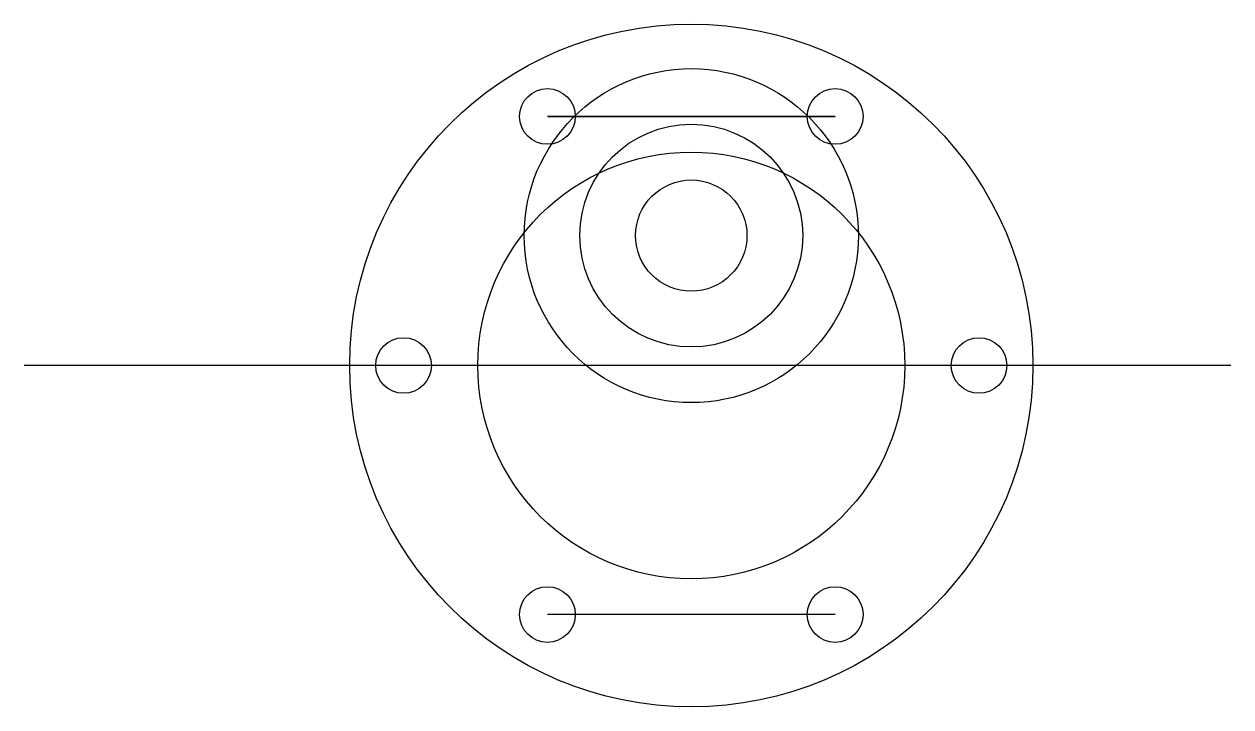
# Model space of a CAD drawing. Header units: millimetres. Extents: x -35.9 to 29.1, y -18.4 to 18.4.
import ezdxf

# ---------------------------------------------------------------- set-up
doc = ezdxf.new("R2010")
doc.units = ezdxf.units.MM
doc.layers.get('0').update_dxf_attribs({"linetype": 'CONTINUOUS'})

msp = doc.modelspace()

# ---------------------------------------------------------------- linework, layer by layer
for p, q in [((7.75, 13.423), (-7.75, 13.423)), ((-7.75, 13.423), (7.75, 13.423)), ((29.065, 0), (-35.935, 0)), ((7.75, -13.423), (-7.75, -13.423))]:
    msp.add_line(p, q)
for centre, radius in [((0, 0), 18.4), ((0, 7), 9), ((-7.75, 13.423), 1.5), ((7.75, 13.423), 1.5), ((0, 7), 6), ((0, 0), 11.5), ((0, 7), 3), ((-15.5, 0), 1.5), ((15.5, 0), 1.5), ((-7.75, -13.423), 1.5), ((7.75, -13.423), 1.5)]:
    msp.add_circle(centre, radius)

doc.saveas('drawing.dxf')
